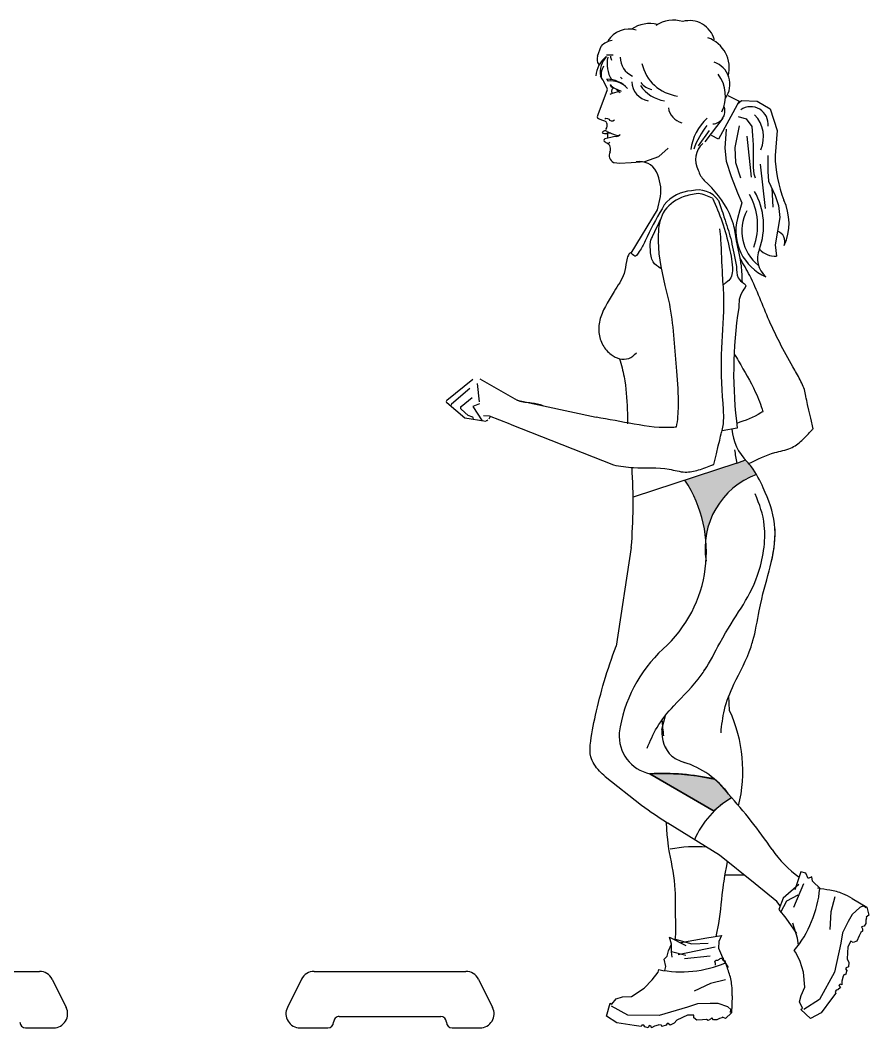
# Model space of a CAD drawing. Header units: millimetres. Extents: x 29224 to 62779, y 35576 to 54938.
# Drawn here: x 59423 to 60927, y 41927 to 43713 of the extents above; entities that cross this region are included whole.
import ezdxf

# ---------------------------------------------------------------- set-up
doc = ezdxf.new("R2010")
doc.units = ezdxf.units.MM

# ---------------------------------------------------------------- blocks, each defined once
blk = doc.blocks.new('A$C34B87151')
h = blk.add_hatch(color=256)
edge = h.paths.add_edge_path()
edge.add_spline(control_points=[(3776.030027343877, 980.7549556584199), (3773.247699924032, 985.5452054671114), (3767.971436717766, 993.6440907234428), (3761.821169420597, 1000.618583444353), (3759.122374485465, 1003.59279025063)], knot_values=[35.5795513084414, 35.5795513084414, 35.5795513084414, 35.5795513084414, 37.06808377312571, 38.1973034793221, 38.1973034793221, 38.1973034793221, 38.1973034793221], degree=3, periodic=0)
edge.add_arc((3823.393683092654, 1068.430161132208), 91.29450023365315, 222.5255192744995, 225.2512051981558, ccw=False)
edge.add_arc((3709.145145601578, 1111.870273868401), 115.1603958688485, 286.04387254060055, 294.06901917893197, ccw=False)
edge.add_line((3740.972407981739, 1001.195334762881), (3649.054472865697, 970.8263466572171))
edge.add_arc((3455.791388410595, 843.6755947061683), 231.3394335923432, 6.004629731503485, 33.34153205139842, ccw=False)
edge.add_arc((3823.912665168973, 850.0529647880103), 139.1968297868312, 110.12029423769471, 172.6436481325788, ccw=False)
blk.add_hatch(color=256).paths.add_polyline_path([(3587.073890168205, 450.450568324035), (3614.898931113756, 450.9035031678723), (3642.706785238101, 449.6089339515529), (3670.218880105982, 446.5941160909933), (3701.451180132091, 441.0347260561175), (3711.440533576519, 431.7541436944957), (3719.016737933256, 423.4604677192037), (3725.25528533895, 415.5878526598317), (3730.97237821923, 408.9713169422103), (3729.742634447743, 406.267914382006), (3719.680502693387, 399.81792861953), (3711.838587945313, 393.9651301572667), (3704.687360758879, 387.8942819872973), (3703.209424614659, 386.5417680795872), (3701.086527911, 384.0946314790854)])
for p, q in [((3494.195055063567, 1722.487917708313), (3500.521426677224, 1740.332707704125)), ((3521.886689926017, 1723.938804811762), (3510.212698028408, 1724.379504103177)), ((3513.379048130926, 1678.290610649703), (3510.669967295355, 1681.365680047275)), ((3511.472276608212, 1662.635014749212), (3494.843130117733, 1618.623601926338)), ((3511.355760505641, 1665.257607957195), (3505.344203640227, 1677.700794207944)), ((3724.968509575105, 1652.868016268207, -920.64125916678), (3745.001874376772, 1642.858890945754, -920.64125916678)), ((3745.001874376772, 1642.858890945754, -920.64125916678), (3708.692043625968, 1575.296994154654, -920.64125916678)), ((3494.843130117733, 1618.623601926338), (3493.39508921605, 1615.000973032984)), ((3493.39508921605, 1615.000973032984), (3494.119109666892, 1613.189658586249)), ((3494.119109666892, 1613.189658586249), (3495.929160793996, 1612.102869918301)), ((3495.929160793996, 1612.102869918301), (3498.101222146288, 1610.653818360959)), ((3498.101222146288, 1610.653818360959), (3509.323539133868, 1606.668926578212)), ((3506.866852848776, 1610.838592927634), (3509.038914201534, 1612.287644484975)), ((3509.038914201534, 1612.287644484975), (3511.572985779247, 1611.925381595582)), ((3511.572985779247, 1611.925381595582), (3514.46906758238, 1610.476330038357)), ((3514.46906758238, 1610.476330038357), (3515.555098258643, 1608.665015591621)), ((3515.555098258643, 1608.665015591621), (3518.451180062009, 1607.578226923557)), ((3518.451180062009, 1607.578226923557), (3521.347261865143, 1607.940489812951)), ((3521.347261865143, 1607.940489812951), (3524.243343668277, 1609.751804259569)), ((3684.799406883758, 1570.400016218853), (3716.895610279855, 1612.263208027427)), ((3743.748888943795, 1615.333495445047, -920.64125916678), (3757.521441473378, 1611.579923017496, -920.64125916678)), ((3757.521441473378, 1611.579923017496, -920.64125916678), (3767.539152598227, 1597.817225267027, -920.64125916678)), ((3691.928945347885, 1590.766448801463), (3672.78130894409, 1563.201500802614)), ((3722.464596155551, 1592.813264332675, -920.64125916678), (3719.96068273623, 1559.032315937184, -920.64125916678)), ((3745.001874376772, 1599.06881722746, -920.64125916678), (3737.490134119042, 1560.282704443867, -920.64125916678)), ((3767.539152598227, 1597.817225267027, -920.64125916678), (3768.792138031436, 1581.552547049439, -920.64125916678)), ((3708.692043625968, 1575.296994154654, -920.64125916678), (3696.170419082031, 1581.552547049439, -920.64125916678)), ((3758.774426906821, 1580.300955089006, -920.64125916678), (3766.286167164784, 1507.735097363671, -920.64125916678)), ((3768.792138031436, 1581.552547049439, -920.64125916678), (3770.043066017315, 1565.287868831969, -920.64125916678)), ((3514.993333367616, 1569.012797423369), (3516.138207570868, 1569.667598011401)), ((3602.536351124974, 1544.829983308526), (3619.38276933365, 1559.161119908989)), ((3719.96068273623, 1559.032315937184, -920.64125916678), (3722.464596155551, 1536.512084824812, -920.64125916678)), ((3737.490134119042, 1560.282704443867, -920.64125916678), (3738.74106210492, 1534.008900903595, -920.64125916678)), ((3770.043066017315, 1565.287868831969, -920.64125916678), (3770.043066017315, 1551.525171081616, -920.64125916678)), ((3577.7339579861, 1535.522594348608), (3602.536351124974, 1544.829983308526)), ((3722.464596155551, 1536.512084824812, -920.64125916678), (3731.229321846957, 1508.986689324222, -920.64125916678)), ((3770.043066017315, 1551.525171081616, -920.64125916678), (3770.043066017315, 1540.265657252479, -920.64125916678)), ((3770.043066017315, 1540.265657252479, -920.64125916678), (3770.043066017315, 1525.251367541692, -920.64125916678)), ((3523.595196746974, 1533.754171541157), (3532.779620422269, 1532.937208526382)), ((3532.779620422269, 1532.937208526382), (3553.964997894815, 1533.971362855365)), ((3553.964997894815, 1533.971362855365), (3577.7339579861, 1535.522594348608)), ((3738.74106210492, 1534.008900903595, -920.64125916678), (3747.505787796094, 1506.484708856988, -920.64125916678)), ((3770.043066017315, 1525.251367541692, -920.64125916678), (3771.296051450758, 1513.990650258456, -920.64125916678)), ((3731.229321846957, 1508.986689324222, -920.64125916678), (3742.497960957917, 1480.210905316715, -920.64125916678)), ((3771.296051450758, 1513.990650258456, -920.64125916678), (3773.799964870312, 1506.484708856988, -920.64125916678)), ((3600.356712374123, 1449.904862407559), (3605.904414070988, 1473.72656658358)), ((3698.052631020997, 1470.477754443964), (3683.339318380444, 1476.642850894561)), ((3742.497960957917, 1480.210905316715, -920.64125916678), (3750.009701215648, 1462.694635138694, -920.64125916678)), ((3553.869578755213, 1373.249304059274), (3600.356712374123, 1449.904862407559)), ((3746.252802363117, 1450.183529349124, -920.64125916678), (3742.039358982103, 1434.603757793397)), ((3750.009701215648, 1462.694635138694, -920.64125916678), (3746.252802363117, 1450.183529349124, -920.64125916678)), ((3227.064411559826, 1112.629424689767), (3272.884505012524, 1149.565308876532)), ((3285.509120439398, 1150.564187409436), (3351.75738335702, 1112.585494033025)), ((3267.539744409718, 1133.187229074385), (3235.17741712484, 1105.674787970805)), ((3267.539744409718, 1133.187229074385), (3235.17741712484, 1105.674787970805)), ((3280.881528863203, 1142.015764596254), (3284.296106287497, 1109.952949851016)), ((3258.999381870715, 1080.648311671182), (3227.008454172392, 1107.642943386301)), ((3252.299274048753, 1101.627480627933), (3272.093786846599, 1117.570236386578)), ((3252.299274048753, 1101.627480627933), (3272.093786846599, 1117.570236386578)), ((3351.75738335702, 1112.585494033025), (3491.533850762047, 1082.285904878947)), ((3264.601187636596, 1085.147548971312), (3252.126193772754, 1096.742949602274)), ((3284.700261527425, 1106.157940109224), (3273.165277938111, 1101.21585552449)), ((3273.165277938111, 1101.21585552449), (3289.619583251406, 1075.837595749843)), ((3296.232218797304, 1074.798689744282), (3258.999381870715, 1080.648311671182)), ((3271.251958979046, 1083.113595020455), (3264.601187636596, 1085.147548971312)), ((3302.346164380884, 1084.178648222434), (3291.800898349131, 1084.946580459677)), ((3303.404662331086, 1082.319262511875), (3301.376030059284, 1078.877303239155)), ((3339.122374478946, 1070.114418877718), (3302.346164380884, 1084.178648222434)), ((3339.122374478946, 1070.114418877718), (3522.189013795214, 997.826171004177)), ((3741.961907432633, 1062.691456952096), (3714.900110244038, 1058.399224829824)), ((3740.97240797522, 1001.195334760669), (3557.136537756523, 940.45735855362)), ((3554.011815624064, 851.5297699812436), (3527.327937596463, 676.6831384329926)), ((3728.320434854351, 562.3835685781305), (3726.890698010786, 588.2705771340625)), ((3608.186145892818, 528.5864384811939), (3614.516819126424, 553.7281157490434)), ((3613.213281660093, 498.7725060023004), (3615.209139332394, 497.5929355386979)), ((3587.073890168205, 450.450568324035), (3700.80188822349, 384.2602932295631, -740.738405563818)), ((3507.711312826243, 445.5546718589831), (3572.228331214734, 394.7170568202491)), ((3710.161302481763, 306.0210155860623), (3618.577638707575, 362.9619755980893)), ((3773.35988216869, 255.0642900009043), (3710.161302481763, 306.0210155860623)), ((3719.861925263875, 271.2884878146797), (3753.797461778609, 271.2884878146797)), ((3854.826571576283, 276.3754797711372), (3844.217936180052, 244.5737586170071)), ((3863.506238014423, 274.4480289378771), (3854.826571576283, 276.3754797711372)), ((3867.364175930838, 264.8111806363668), (3863.506238014423, 274.4480289378771)), ((3811.764988231458, 224.0802598109804), (3773.35988216869, 255.0642900009043)), ((3850.968980596852, 254.210606918401), (3823.000665387124, 230.1182832325212)), ((3842.289314158712, 213.7355599470538), (3859.648647034992, 256.1380577516611)), ((3874.114873410887, 267.7023568863151), (3867.364175930838, 264.8111806363668)), ((3875.079357890165, 259.9927564857862), (3874.114873410887, 267.7023568863151)), ((3889.154043006463, 246.6972855785498), (3875.079357890165, 259.9927564857862)), ((3829.751709803924, 225.2998590817078), (3850.004496117574, 235.9004327999064)), ((3817.666807878282, 216.127229493075), (3811.764988231458, 224.0802598109804)), ((3823.000665387124, 230.1182832325212), (3815.28548342803, 209.8808612130451)), ((3819.075852018766, 205.2193283747984), (3829.751709803924, 225.2998590817078)), ((3815.28548342803, 209.8808612130451), (3827.823087782817, 194.461660411871)), ((3827.823087782817, 194.461660411871), (3841.324829679434, 175.1879638090832)), ((3848.787323086741, 159.0910159982377), (3840.255444020717, 185.6877855870043)), ((3625.429489211863, 148.2829986671786), (3621.820305026122, 160.9055896628051)), ((3621.820305026122, 160.9055896628051), (3650.694125448106, 145.7585210546022)), ((3688.097388646551, 159.7235091086113), (3714.136734898188, 163.5784107751315)), ((3714.136734898188, 163.5784107751315), (3709.314659439478, 152.9778370570493)), ((3841.324829679434, 175.1879638090832), (3847.111389617421, 167.4783634084379)), ((3620.015886401743, 136.7422396774273), (3625.429489211863, 148.2829986671786)), ((3625.410407684496, 134.6676629384383), (3625.410407684496, 149.1229353905292)), ((3629.6713506081, 156.7869685610858), (3630.232483142972, 157.7962612076299)), ((3630.232483142972, 157.7962612076299), (3661.093557916101, 149.1229353905292)), ((3636.983180623021, 129.8492387877413), (3702.563615022678, 143.3407858232604)), ((3641.805256081498, 151.0503862239057), (3688.097388646551, 159.7235091086113)), ((3661.093557916101, 149.1229353905292), (3690.026357604875, 150.0866608072174)), ((3709.314659439478, 152.9778370570493), (3708.3501749602, 141.4135379222789)), ((3850.377135733826, 146.6824367659501), (3848.787323086741, 159.0910159982377)), ((3612.075542418504, 121.9555788054931), (3617.489492165376, 127.0047369631575)), ((3617.489492165376, 127.0047369631575), (3620.015886401743, 136.7422396774273)), ((3625.410407684496, 135.4791272133225), (3650.485269456622, 128.8855133711695)), ((3626.374545226558, 125.0306117046493), (3625.410407684496, 134.6676629384383)), ((3648.556300498298, 123.1033638037843), (3693.883948584538, 127.9217879545977)), ((3708.3501749602, 141.4135379222789), (3712.207765939864, 132.7402121051782)), ((3712.207765939864, 132.7402121051782), (3717.994325877618, 119.2484621373806)), ((3615.32391226686, 108.9721742090405), (3612.075542418504, 121.9555788054931)), ((3613.582841969779, 101.3613012152127), (3615.32391226686, 108.9721742090405)), ((3717.994325877618, 119.2484621373806), (3725.709507836713, 106.7206405184334)), ((1549.427081264308, 100.0433529661605), (2504.705721714286, 100.0433529661605)), ((2991.669940361273, 100.043352966044), (3260.768240923746, 100.043352966044)), ((2527.066401489297, 86.22369285366585), (2552.06640148953, 36.22369285354944)), ((2969.309260586262, 86.22369285354944), (2944.309260586262, 36.22369285343302)), ((3283.128920698757, 86.22369285366585), (3308.128920698757, 36.22369285354944)), ((3036.219090642626, 20.04335296592762), (3216.219090642626, 20.04335296592762)), ((2480.156571433166, 0.04335296604403993), (2529.705721714519, 0.04335296604403993)), ((2966.669940361273, 0.04335296604403993), (3016.219090642393, 0.04335296604403993)), ((3236.219090642626, 0.04335296604403993), (3285.768240923979, 0.04335296604403993))]:
    blk.add_line(p, q)
for points in [[(3742.48352977958, 1638.172993648994), (3749.520944609525, 1643.644625449284), (3777.2926205939, 1642.87274346951), (3800.433808464775, 1628.999028927028), (3812.778025869964, 1590.459652906015), (3808.918348048333, 1546.522863338898)], [(3795.80332034918, 1546.522863338898), (3795.80332034918, 1518.003552273927), (3797.350567289614, 1501.045189967925), (3808.918348048333, 1475.610526666591), (3815.090456750928, 1457.880282380582), (3817.402887632124, 1436.299268665454), (3808.918348048333, 1387.739827688514), (3811.23077892953, 1367.69681761969)], [(3782.693919003461, 1531.108264992909), (3791.178458587019, 1452.485748991101)], [(3803.134457668973, 1488.327858317258), (3805.06429657944, 1454.798514774149)], [(3587.073890168205, 450.450568324035), (3614.898931113756, 450.9035031678723), (3642.706785238101, 449.6089339515529), (3670.218880105982, 446.5941160909933), (3701.451180132091, 441.0347260561175)], [(3719.680502693387, 399.81792861953), (3711.838587945313, 393.9651301572667), (3704.687360758879, 387.8942819872973), (3703.209424614659, 386.5417680795872), (3701.086527911, 384.0946314790854), (3587.073890168205, 450.450568324035)], [(3701.451180132091, 441.0347260561175), (3711.440533576519, 431.7541436944957), (3719.016737933256, 423.4604677192037), (3725.25528533895, 415.5878526598317), (3730.972378216669, 408.9713169450042), (3730.97237821923, 408.9713169422103), (3729.742634447743, 406.267914382006), (3719.680502693387, 399.81792861953)], [(3915.073181558153, 232.3341116214506), (3907.608965202919, 205.9381766860242), (3906.18313096113, 174.0369594007134)], [(3945.427338448106, 229.3798488976536), (3971.329562199753, 213.9565903838593), (3975.147800294202, 199.7115076068658), (3970.230114874415, 196.19351151093), (3971.2342923947, 194.7898063858374), (3969.930447446866, 190.673972586832), (3969.630756883402, 185.1544171118512), (3966.921869506346, 180.0334268267834), (3962.405059543424, 178.9242775974199), (3963.710888095186, 175.6142964765531), (3963.61162998619, 171.2991718069752), (3960.801524031893, 169.2888883235501), (3957.892193652442, 162.9634819774292), (3953.879438191871, 153.7266413423567), (3947.255048763225, 151.109779500599), (3943.339534123414, 153.6138766483273), (3937.921748821376, 143.3719108226578), (3936.92349897766, 122.4981546369017), (3939.535156081416, 115.8781923945862), (3938.834590061088, 107.9497900528004), (3934.819874132038, 106.1387808888321), (3933.916904641068, 104.4317939567482), (3935.925259681637, 101.6243837066795), (3934.020083686322, 93.89525568423414), (3931.610853189122, 94.29381906738126), (3929.102398266536, 90.37725958829833), (3928.901965812067, 89.17282878254628), (3927.197222271454, 82.64813156573655), (3927.39964887801, 76.42673270715022), (3924.488324346705, 77.5271560251349), (3922.180312426513, 74.8150126069886), (3924.690750953261, 71.30575716654857), (3920.275125883505, 67.08589932889299), (3917.163379445425, 66.98187709700869), (3915.357440463718, 63.56790323284076), (3916.863712017876, 61.46233817314351), (3909.036673082723, 51.61891917950561), (3890.673697287202, 26.81110565209383), (3871.604217247324, 16.3523658384438), (3854.535204103435, 32.78950855609583), (3857.345310057266, 34.7997920396374), (3852.423670017612, 46.13345707891131), (3854.930141336037, 57.47583147809928), (3861.651794721591, 71.83364765388978), (3859.335860972977, 98.82479521093046), (3853.207616806249, 117.7835642338832), (3845.975958106093, 133.8308842238839), (3842.762993091004, 136.8375687937587)], [(3969.924486086689, 212.9514320911476), (3965.506900548688, 216.1574057245962), (3958.882511120275, 213.540543882722), (3945.635703278691, 200.8809739836361), (3938.61239886166, 188.4294338038526), (3928.479308474096, 168.4480399215463), (3925.472714137737, 150.3816792413927), (3914.444576087859, 98.99000745169906), (3887.756445079329, 50.18899028127635), (3860.056191586409, 32.49495266025042)], [(3732.847646487862, 56.70096609702887), (3731.55139723279, 26.58250271781435), (3720.820329261929, 16.46590716050559), (3715.39107485603, 19.12732088585472), (3714.631400381666, 17.57759340557823), (3710.38946157087, 16.77381816723937), (3705.387822743025, 14.42032796944113), (3699.594660408082, 14.37694037434267), (3696.476296021356, 17.82767765837343), (3694.181339300223, 15.10842465873429), (3690.335149471401, 13.1496043793959), (3687.232718382482, 14.67041222246917), (3680.284115028087, 14.2323709871489), (3670.248988339896, 13.38522067476151), (3664.803800636189, 17.97656384118454), (3665.151741744703, 22.61129084551794), (3653.565425054621, 22.52453193367546), (3634.714387390981, 13.50518721990375), (3630.124473948948, 8.066681220043392), (3622.811945102163, 4.923867463447095), (3619.313739488585, 7.599732868337014), (3617.382690696497, 7.585281188796216), (3615.863341747769, 4.485826228126825), (3608.155038376091, 2.498070033463591), (3607.363497306113, 4.808201435334922), (3602.725783970425, 5.159483758929127), (3601.570334971402, 4.764813840352872), (3595.017480598981, 3.171727564149478), (3589.63602608697, 0.04335296604403993), (3589.224326243377, 3.128356247172633), (3585.742053927606, 3.874292210988642), (3583.842871731598, -1.835081639001146e-05), (3578.033758535501, 1.886552294563444), (3576.466601713546, 4.576869378994161), (3572.604504129602, 4.547966019679734), (3571.464988428386, 2.2233666602624), (3559.087105125174, 4.446751671224774), (3528.538184163612, 8.850150376289093), (3510.28745447284, 20.67982379704335), (3516.665009045959, 43.50213016833732), (3519.767440134878, 41.98132232538046), (3527.412010314627, 51.68879628445575), (3538.58661918201, 54.86054219953803), (3554.414900225573, 55.75106382901868), (3577.080243558841, 70.5891165029825), (3590.865942725199, 84.97469254055613), (3601.565110577954, 98.95114322305744), (3602.688685002024, 103.2056557455435)], [(3721.054859224925, 84.82626924753276), (3694.275857979883, 78.88110320825217), (3665.513264514724, 65.00904911601538)], [(3730.000156145528, 27.34291916034272), (3730.727964023812, 32.75250552288344), (3725.282776320106, 37.34384868942288), (3707.85547185874, 43.00350302698644), (3693.562473061713, 43.28250691710127), (3671.165396368116, 42.72881217483518), (3653.833699673633, 36.80890614349482), (3603.357958538909, 22.14864301095804), (3547.737196458489, 22.50422585146589), (3519.023698958321, 38.50166540403006)]]:
    blk.add_lwpolyline(points)
for centre, radius, start, end in [((3550.160384121336, 1725.737665781948), 44.5784088896313, 73.44306625656401, 147.7998539570119), ((3586.827390418141, 1722.970894494989), 57.20372969468227, 76.10350323199968, 124.5039492715589), ((3628.802272464367, 1730.743039513087), 55.48017920129605, 72.87783387182635, 124.0681508482997), ((3657.196841883924, 1739.809892036799), 45.57903532744162, 14.80127893363497, 105.3437506250124), ((3671.06775606492, 1701.344845165346), 56.71355163292944, 345.5218357469789, 70.85816646051036), ((3524.646708588101, 1716.104555973863), 34.19111819682425, 98.1665677800044, 134.8781059144272), ((3538.209817866315, 1684.581980145966), 46.95173942879769, 127.529292949177, 176.7506420423204), ((3508.727456870241, 1716.980628612764), 15.54094384053437, 159.244985182093, 216.0259564633926), ((3538.891294617424, 1694.138590705777), 39.97489017864238, 135.7436202385588, 190.2490824174744), ((3561.856445455443, 1708.487055832484), 50.91714914417162, 166.3697161093309, 212.8834267916347), ((3594.141077325199, 1737.09403097591), 78.54570231560359, 190.8743270016327, 196.2421830659261), ((3571.065042526214, 1720.512245066893), 36.70271527223933, 179.6102694988693, 245.6338216434951), ((3531.284172138417, 1688.305014142614), 31.0054508713014, 148.2080942931819, 192.5473910172756), ((3645.496865945155, 1725.484521654398), 74.35272908397101, 192.3190822455874, 262.542260351774), ((3687.845087506794, 1672.594711098318), 41.09816844622299, 323.4187591711587, 71.85372961603034), ((3408.274802186745, 1623.890927257213), 110.9863526736071, 29.00154377805924, 34.67034343278897), ((3511.047908668159, 1633.160684978553), 48.20647663182137, 41.38437135166252, 90.44920659898408), ((3594.141077325199, 1737.09403097591), 78.54570231560359, 221.2821811273824, 224.4448329080661), ((3656.27955799269, 1651.702183760201), 64.66818328262363, 334.1424334225416, 36.76001870022625), ((3508.360758977462, 1663.810661681891), 3.326212211627646, 339.3015727408412, 25.78613491208594), ((3517.639995027319, 1639.461882554191), 39.06182015692388, 44.10968294293486, 96.2624076203608), ((3549.944407083545, 1707.302155293371), 48.77322390936635, 226.552218064542, 253.7158883357824), ((3527.18467368673, 1677.06952640399), 11.95973615431803, 205.6487196462915, 260.2739030220025), ((3525.118327430901, 1660.447105348539), 6.054225837119214, 115.8839996498745, 213.4773994802251), ((3544.057128694825, 1678.303655137621), 22.20775415168875, 220.035071590801, 244.6169153935132), ((3589.816676080445, 1678.067072435595), 35.07150231149788, 181.4803120419442, 260.7514531086325), ((3621.674436892601, 1704.688217499723), 61.95591605145182, 213.7916863318576, 261.9228952228364), ((3598.732496813624, 1697.606060183221), 35.47525731198022, 218.5245451544516, 256.8479174749129), ((3541.789538904777, 1592.520278419564), 67.27312602514026, 97.8917320810985, 112.7557862831721), ((3652.024945623227, 1636.061479512915), 32.75848650777869, 188.9891971771446, 254.8115864668244), ((3696.690804874044, 1625.498266968374), 23.32956535050022, 275.1904260602553, 16.20388661386535), ((3796.161682898164, 1591.473214226622), 88.22025966604147, 152.3923331418524, 158.5898661593322), ((3765.415215434026, 1601.423146667621), 31.33418985642771, 354.035153337208, 123.8106045756959), ((3747.987426177351, 1546.076388016423), 88.9576110127897, 131.9077249711726, 173.0668939714294), ((3732.599553397376, 1579.410443743422), 55.76907191298077, 335.7926916345625, 44.08029980991466), ((3507.656660977271, 1584.877334360928), 5.340012309340405, 47.6658931966033, 162.0315412146219), ((3500.832246980848, 1599.702167939009), 10.73565274634927, 317.375476414046, 28.06651777664034), ((3808.826292096855, 1505.397886037441), 153.2322621302892, 142.1093072236052, 160.127117282175), ((3508.16445937565, 1596.118643206391), 11.10236324249542, 239.7841790148773, 280.0580304910981), ((3508.210392088615, 1573.148759562253), 2.685311465397763, 112.5193624907044, 253.8599105793991), ((3544.93870871955, 1453.929626057819), 127.4220899788152, 97.68350877097163, 107.2362672644376), ((3515.306980633861, 1569.531577182548), 16.49746181225635, 81.04448408311755, 108.3858551929892), ((3539.200005727806, 1636.815953158271), 55.53546544103899, 239.7860895091717, 261.0028293480402), ((3501.029415255165, 1580.126514550495), 11.66643036805734, 345.4908629376974, 23.30625915360192), ((3527.354217618689, 1589.135237228438), 8.944357343151038, 273.5128151427045, 319.6864519725478), ((3531.361450339653, 1585.254685159969), 3.397993808916843, 255.5764959054385, 325.8769488732185), ((3512.161595670492, 1574.304237276745), 6.001505986670128, 218.4868508502622, 298.153661801534), ((3506.107250377754, 1558.048891209262), 11.23453610526617, 333.1808192184438, 65.96846253530673), ((3705.384994928943, 1539.088440913903), 37.4885670781879, 130.831986191939, 209.7331008915762), ((3528.911648526308, 1546.531669486511), 14.04032321426744, 154.45497657475, 242.0498026583497), ((4042.323844685205, 1550.683809625996), 233.4425825214734, 181.0213101825191, 200.9721679041648), ((3523.889902812414, 1537.067302388452), 3.326212211627646, 242.0498026583497, 264.9168654101392), ((3569.119744155774, 1502.666995975036), 32.93209946163037, 26.43123559811635, 101.1522393033646), ((3708.041407380006, 1528.707613734026), 36.15440505371639, 193.1285975252399, 227.1294426110416), ((3527.505157637861, 1483.018814551957), 78.948016324419, 353.2405698807055, 25.75679993547588), ((3537.53412046445, 1343.751487138412), 215.4039992854175, 27.6495317830428, 47.36094303829682), ((3665.391943051232, 1416.198292076318), 67.85390250205083, 93.78632890926602, 141.1594826757901), ((3672.090408424832, 1440.539818149489), 44.78208894666457, 35.60821691125771, 104.4560155347354), ((3673.045220655375, 1452.075469119671), 26.63690476190477, 67.26559234228634, 98.8267714405577), ((3665.395063141812, 1422.052613815955), 112.4942013226213, 340.0477518480478, 29.42085167006354), ((3665.395063141812, 1422.052613815955), 123.1489632273832, 340.0477518480478, 29.42085167006354), ((3739.021538925575, 1426.225505190167), 94.62303330394151, 335.4880037271442, 25.61381619759889), ((3827.461629362995, 1412.561753833863), 77.56549776127957, 152.3923331418524, 231.7926066645213), ((3827.461629362995, 1412.561753833863), 88.22025966604147, 165.531248439149, 246.8085548168918), ((3807.272217142148, 1393.830449733265), 19.11848751808141, 338.9645215309453, 72.06155192698337), ((3819.558153419508, 1363.521099183323), 41.8036110220286, 156.7398102324226, 230.0586045406985), ((3809.864918248248, 1407.211171497671), 39.53795313118139, 223.4309009534625, 271.9797086107407), ((4483.794017293942, 1161.17240683952), 748.3404149933292, 171.1570377420796, 187.5620098799281), ((3229.092831694972, 1110.113107503821), 3.232079891502914, 128.8725199501526, 229.8416083598339), ((3237.270865701357, 1103.212306806898), 3.232079891502914, 130.3691234001465, 229.8416083598339), ((3254.326635438701, 1099.110310347714), 3.232079891502914, 128.8484167284054, 227.092801813152), ((3271.201908037983, 1080.126760883104), 2.987253464376217, 321.0298008234442, 89.03997370189379), ((3296.890437492388, 1079.556552993097), 3.232079891502914, 261.0712907920164, 329.4856255559392), ((3823.393683092188, 1068.430161132674), 91.29450023366061, 184.5593739014067, 225.2512051988519), ((4429.031341778566, 1130.277184026862), 700.0622973684084, 188.6953167853322, 190.6253505053246), ((3709.145145602277, 1111.87027386875), 115.1603958688559, 286.0438725367983, 294.0690191784728), ((2547.945098812444, 931.3994594637406), 1009.232087269194, 355.4609187822655, 3.519041829011447), ((3455.791388410595, 843.6755947061683), 231.3394335923332, 311.8402521807786, 33.34153205131906), ((3823.912665168973, 850.0529647880103), 139.1968297868415, 110.1202942371982, 189.3413490133356), ((3777.009543586508, 489.8771168036255), 246.5357864840775, 132.6087278890822, 172.3020196463438), ((3495.305732153574, 455.3490898409727), 256.4219789981508, 346.1162460928714, 24.67151706127752), ((3600.606052163275, 517.239541140465), 68.14606590354701, 175.2345607335727, 258.5463098640673), ((3666.272219092571, 523.4054574892725), 58.31667397740306, 174.9029974000641, 225.7747167198704), ((3677.822052049902, 557.2120988570023), 91.88170888612456, 235.3619809496055, 253.8388794829573), ((3603.240072428001, 325.3066800374872), 151.7840647489524, 35.8030928014083, 73.18092356685887), ((3608.197919843005, 7.654067850286083), 443.3000851132568, 77.85646349354829, 92.7312791010626), ((3071.448044286793, -181.7716246882119), 885.4092670259863, 34.21562616672221, 42.29831032334013), ((4291.848005947642, 1395.361697453736), 1232.534856744846, 234.2779703255627, 236.8899740879779), ((3807.130192850236, 274.4679002430858, -920.64125916678), 152.8400403118881, 119.2738339500912, 157.4160107389086), ((3667.125153751796, 100.58935128335, -920.64125916678), 220.4189365908184, 84.6735614389322, 101.5082579233718), ((3961.84553756121, 423.6969443260095), 191.3450615440958, 214.2156261667222, 234.8784432179406), ((3685.965158796855, 265.9738230110015), 203.1298426932028, 320.5256619807437, 354.6214911318544), ((3898.233174610636, 152.7081789594013), 90.03240567388569, 58.38621193530899, 70.1778911945814), ((3642.030132145606, 302.48933176844), 203.1298426932028, 258.8325898049432, 292.9284189564833), ((2504.705721714286, 75.04335296616046), 25, 26.56505117707799, 90), ((2991.669940361273, 75.04335296604404), 25, 90, 153.434948822922), ((3260.768240923746, 75.04335296616046), 25, 26.56505117707799, 90), ((3642.965152233126, 61.8943559326799), 90.03240567388569, 356.6931397596103, 8.484819019304016), ((2529.705721714519, 25.04335296604404), 25, 270, 26.56505117698477), ((2966.669940361273, 25.04335296592762), 25, 153.4349488230152, 270), ((3285.768240923979, 25.04335296604404), 25, 270, 26.56505117698477), ((3036.219090642626, 10.04335296581121), 10, 90, 180.0000000001042), ((3216.219090642626, 10.04335296592762), 10, 2.08440831604393e-10, 90), ((2480.156571433166, 10.04335296604404), 10, 180, 270), ((3016.219090642393, 10.04335296592762), 10, 270, 0), ((3236.219090642626, 10.04335296592762), 10, 180, 270)]:
    blk.add_arc(centre, radius, start, end)
for points, knots in [([(3668.957852372419, 1478.396907449896), (3660.113670391947, 1477.02352395685), (3637.567195259486, 1472.526402656651), (3606.299802866517, 1447.836336048633), (3597.793891495545, 1388.154425729845), (3609.191408638129, 1332.621653864473), (3624.803128188694, 1271.902403254608), (3629.478759326259, 1220.826311708741), (3634.309896986684, 1162.414004652957), (3638.304383556344, 1110.538360791361), (3635.89960618339, 1077.088783423031), (3633.473958597038, 1064.746390292967)], [0.007130876796442578, 0.007130876796442578, 0.007130876796442578, 0.007130876796442578, 0.03224815904192073, 0.071818432080107, 0.1089952050513093, 0.194396449497402, 0.2311752255374583, 0.2853077402737914, 0.338359933086293, 0.3963208872584599, 0.4318332305300599, 0.4318332305300599, 0.4318332305300599, 0.4318332305300599]), ([(3698.052631020997, 1470.477754443964), (3704.106312022064, 1456.732101356691), (3716.538769567371, 1428.502624378852), (3727.486288486267, 1384.929027180151), (3734.621174524756, 1352.041982342103), (3732.022912295753, 1328.721515410543), (3723.732672066879, 1322.169696424702), (3718.999165675123, 1318.750999695701), (3717.628562273909, 1317.777228083891)], [0, 0, 0, 0, 1.689368989229583, 3.469460685923519, 5.034127261183684, 5.507845923771623, 5.970699949127217, 6.15999908427292, 6.15999908427292, 6.15999908427292, 6.15999908427292]), ([(3708.499020088449, 1466.613722482427), (3715.471891241832, 1446.85541948719), (3721.24576067178, 1426.807752230401), (3731.043581819147, 1400.353565425459), (3735.327140082358, 1372.273242933989), (3741.364958220845, 1351.396870245771), (3740.115935922819, 1330.296866323413), (3749.84270427491, 1321.835266651782), (3759.56311086913, 1316.46338028329), (3744.814577422556, 1299.622988309093), (3744.65425886678, 1285.857619014881), (3744.348833083859, 1276.212383634374)], [0, 0, 0, 0, 0.02267901265798112, 0.05874904228642383, 0.07917064632105736, 0.102140762069998, 0.1208443042946191, 0.1336015177176471, 0.1372103305127947, 0.1490242800600559, 0.1774497092892605, 0.1774497092892605, 0.1774497092892605, 0.1774497092892605]), ([(3605.831536713275, 1346.183669429702), (3600.800297715919, 1349.605731057782), (3589.237579237888, 1357.470262088777), (3587.891772897201, 1377.697535506995), (3587.052788917426, 1394.556964906245), (3591.249384097508, 1402.181787728179), (3605.631883140406, 1432.602999238028)], [0, 0, 0, 0, 0.642633357477585, 1.476890404334419, 2.113446903444085, 2.466109665507595, 2.466109665507595, 2.466109665507595, 2.466109665507595]), ([(3700.423815011964, 998.6977519036373), (3713.901130234342, 1055.412543109698), (3716.777391337775, 1063.287862134363), (3718.589689917615, 1080.983139527576), (3714.860565133844, 1130.339647856505), (3711.708299567443, 1201.298613524959), (3720.484112297636, 1277.092511917312), (3714.774538529324, 1341.136198988497), (3714.213806973523, 1382.548312062128), (3711.786928584086, 1409.797598213736), (3711.229667188585, 1416.054597036877)], [0.4491288558947835, 0.4491288558947835, 0.4491288558947835, 0.4491288558947835, 0.4504757324214066, 0.4729326705909654, 0.4979201169214709, 0.5903333622658711, 0.6721374980877517, 0.7116802994003513, 0.7710104940803832, 0.7886945583510704, 0.7886945583510704, 0.7886945583510704, 0.7886945583510704]), ([(3876.183375364853, 1061.957990972871), (3863.504885985036, 1118.856685810337), (3862.648046237169, 1127.196910826453), (3856.540472177076, 1143.903340943936), (3831.605110182179, 1186.660784836589), (3797.742646439685, 1249.0983147062), (3773.323592893066, 1318.732339712871), (3752.788402097518, 1353.806473559314), (3747.055327064343, 1363.842435874241)], [0.4491288558947835, 0.4491288558947835, 0.4491288558947835, 0.4491288558947835, 0.4504757324214066, 0.4729326705909654, 0.4979201169214709, 0.5903333622658711, 0.6721374980877517, 0.7046518800189393, 0.7046518800189393, 0.7046518800189393, 0.7046518800189393]), ([(3533.332613037652, 1186.127496728172), (3536.249270356013, 1175.421878947956), (3544.291799973682, 1145.90169927707), (3546.507584295687, 1106.816731500869), (3547.286953901857, 1078.996144421479), (3547.524777723462, 1070.646978227036)], [0, 0, 0, 0, 0.03118658683668666, 0.0859953779069916, 0.1095202917001087, 0.1095202917001087, 0.1095202917001087, 0.1095202917001087]), ([(3736.230862993267, 1195.270897192146), (3738.893864013939, 1190.767198816138), (3752.008854903965, 1168.54235090009), (3771.413759404313, 1135.377832516177), (3783.877222418305, 1104.243939890373), (3787.09258775691, 1092.083353550486)], [0.3236217764144585, 0.3236217764144585, 0.3236217764144585, 0.3236217764144585, 0.338359933086293, 0.3963208872584599, 0.4318332305300599, 0.4318332305300599, 0.4318332305300599, 0.4318332305300599]), ([(3397.711077918517, 1102.624031337524), (3391.115961672258, 1104.757298992794), (3376.892748378901, 1108.759033226488), (3359.844648811719, 1108.32451308841), (3352.556418665205, 1112.111476386046), (3351.75738335702, 1112.585494033025)], [0.6566073589763841, 0.6566073589763841, 0.6566073589763841, 0.6566073589763841, 0.6761852227503035, 0.6981353320278696, 0.7009331724036829, 0.7009331724036829, 0.7009331724036829, 0.7009331724036829]), ([(3787.09258775691, 1092.083353550486), (3785.996191069935, 1091.391171282819), (3771.620816473602, 1082.569808404973), (3755.809428611989, 1076.338812231399), (3740.850319369449, 1071.461546702623)], [0.4318332305298386, 0.4318332305298386, 0.4318332305298386, 0.4318332305298386, 0.4354939018439264, 0.4794732304131802, 0.4794732304131802, 0.4794732304131802, 0.4794732304131802]), ([(3633.473958597271, 1064.746390292967), (3632.185266904286, 1064.603296938898), (3607.45042306649, 1062.17544415834), (3559.405384645783, 1069.827208945724), (3514.037675387444, 1078.486994136787), (3491.533850762047, 1082.28590487883)], [0.4318332305298386, 0.4318332305298386, 0.4318332305298386, 0.4318332305298386, 0.4354939018439264, 0.5020347344915097, 0.5663180923635365, 0.5663180923635365, 0.5663180923635365, 0.5663180923635365]), ([(3762.237996505326, 1000.103110043761), (3777.441602241699, 1007.386856320394), (3800.853645818061, 1019.980703978996), (3835.797304184627, 1024.81134953416), (3857.357465348658, 1041.376680213456), (3869.159870521151, 1054.349454083094), (3875.675403706948, 1061.408312498555), (3876.183375364621, 1061.957990972754)], [0.3760436177485769, 0.3760436177485769, 0.3760436177485769, 0.3760436177485769, 0.423341435910967, 0.4504757324212381, 0.4729326705907276, 0.4979201169213008, 0.5000311923770089, 0.5000311923770089, 0.5000311923770089, 0.5000311923770089]), ([(3802.256142578539, 825.60957165734), (3807.739648316041, 847.8392550579374), (3812.811894451719, 897.0778519862433), (3793.323007440646, 947.0912080756025), (3773.559689278001, 987.3069309026105), (3761.821169420597, 1000.618583444353), (3759.122374485465, 1003.59279025063)], [20.46541170303364, 20.46541170303364, 20.46541170303364, 20.46541170303364, 26.65468551003182, 33.20101074039878, 37.06808377312571, 38.1973034793221, 38.1973034793221, 38.1973034793221, 38.1973034793221]), ([(3522.189013794981, 997.8261710040606), (3533.920895763891, 995.3792098351623), (3566.915756847462, 990.9786125075407), (3610.068311255876, 995.2717411974081), (3647.860460821292, 982.9496881562154), (3674.493628136101, 988.4200746813658), (3690.780421271207, 994.9262255474096), (3699.726625826661, 998.4255224595181), (3700.423815011731, 998.6977519035208)], [0.330150067607007, 0.330150067607007, 0.330150067607007, 0.330150067607007, 0.3637546630043285, 0.423341435910967, 0.4504757324212381, 0.4729326705907276, 0.4979201169213008, 0.5000311923770089, 0.5000311923770089, 0.5000311923770089, 0.5000311923770089]), ([(3684.634102324009, 634.8976829468374), (3693.11697998851, 647.5940577940419), (3718.583522923975, 699.0381919225547), (3747.399468616568, 740.2387636389685), (3783.228983244378, 803.0608423731392), (3796.430721638011, 885.3731736342525), (3781.607654905398, 927.9069710983531), (3773.528046610983, 946.4062085525002)], [0, 0, 0, 0, 4.30120768877123, 11.76875625128945, 18.49704897806118, 26.65468551003182, 32.35617987591453, 32.35617987591453, 32.35617987591453, 32.35617987591453]), ([(3769.707592260544, 686.6151021921178), (3774.032535716644, 701.2592823274535), (3783.054247335516, 757.9483682679347), (3798.31917134345, 805.8527306053657), (3808.814838058533, 853.5776404736898), (3809.14166844658, 881.0288463472025), (3809.109001933117, 884.3246700621312)], [0, 0, 0, 0, 4.30120768877123, 11.76875625128945, 18.49704897806118, 19.40480274836217, 19.40480274836217, 19.40480274836217, 19.40480274836217]), ([(3713.049329080604, 523.1468113100491), (3714.481144997742, 536.7260089666452), (3717.614527627578, 566.4426936036543), (3738.10561285376, 616.9291291823247), (3760.816050344598, 655.7740805892608), (3768.522891176617, 682.8046931359786), (3769.506186395403, 686.6537397483698)], [0, 0, 0, 0, 3.827156797231428, 8.375341052981065, 15.21839554611442, 16.34248656397558, 16.34248656397558, 16.34248656397558, 16.34248656397558]), ([(3507.711312826243, 445.5546718589831), (3504.128016998744, 448.4955218266332), (3493.473005867083, 458.8448501304592), (3480.305462247677, 477.0139276416376), (3481.340398296932, 512.688551209947), (3490.794830502229, 556.7061752052614), (3505.578446143758, 615.6033211684189), (3519.273239359478, 656.0537444140864), (3527.327937596463, 676.6831384329926)], [56.44745001467674, 56.44745001467674, 56.44745001467674, 56.44745001467674, 57.73970792381604, 60.52102341156868, 62.44939735356374, 67.50723037154098, 73.27922377384031, 79.50984639235585, 79.50984639235585, 79.50984639235585, 79.50984639235585]), ([(3581.941030629197, 495.6634416970992), (3587.344979550442, 508.2030605859691), (3599.170968827777, 535.644733460118), (3633.744404505691, 577.7569917301516), (3666.976037354427, 608.0943086688276), (3682.370192012269, 631.611736517596), (3684.453288438017, 634.9944482395294)], [0, 0, 0, 0, 3.827156797231428, 8.375341052981065, 15.21839554611442, 16.34248656397558, 16.34248656397558, 16.34248656397558, 16.34248656397558]), ([(3632.003317416864, 157.2985785203855), (3632.412610979038, 160.767866206319), (3633.796504075624, 173.5699910929761), (3631.633606754927, 202.7963224341729), (3633.874932189457, 250.7891306890742), (3624.241527467486, 297.5636948992833), (3618.47372761507, 328.1033242329358), (3616.275026171919, 364.4672692565582)], [13.50793688741983, 13.50793688741983, 13.50793688741983, 13.50793688741983, 14.49086280932742, 17.13523516321357, 21.72224855236786, 27.97516223317517, 30.48126440687907, 30.48126440687907, 30.48126440687907, 30.48126440687907]), ([(3704.810430482714, 162.1977314719334), (3706.080171264926, 169.836561533004), (3712.715353910797, 199.2959362215697), (3714.169544249293, 235.7528703250791), (3718.963171545169, 263.7064506460083), (3724.402400127598, 294.5384837261736)], [0.04319667345754204, 0.04319667345754204, 0.04319667345754204, 0.04319667345754204, 0.06501818437128518, 0.1292382006483869, 0.1447391876333723, 0.1447391876333723, 0.1447391876333723, 0.1447391876333723]), ([(3928.763249269439, 237.4061636625192), (3921.90460863708, 241.0940129180308), (3906.484095480511, 244.0694211768787), (3891.51157750444, 246.4278503729365), (3884.256036429419, 247.5431561077348)], [19.30115228144445, 19.30115228144445, 19.30115228144445, 19.30115228144445, 24.37530930447833, 29.1749762837, 29.1749762837, 29.1749762837, 29.1749762837]), ([(3703.12231171898, 110.9860680736238), (3703.397870381348, 113.4368801235323), (3702.400115697863, 115.4176961423), (3702.070079844896, 120.209324692456), (3708.068467242396, 119.445019398896), (3710.511659432654, 122.4872897454406), (3715.20130536145, 124.4906341462265), (3715.472808232516, 120.5289040461284), (3717.783062232644, 118.0565649664131), (3719.335982451434, 118.871173040905), (3719.831880654892, 119.1703486719271)], [0.1033862426706799, 0.1033862426706799, 0.1033862426706799, 0.1033862426706799, 0.884637914987934, 1.582882488467127, 2.584451426763793, 3.689005951601782, 4.373868699145189, 4.998319242056707, 5.743465059704266, 6.091626698687199, 6.091626698687199, 6.091626698687199, 6.091626698687199]), ([(3732.012152501833, 75.1783995406804), (3732.00667801917, 82.96564253695396), (3727.313961926135, 97.95309382114647), (3722.290482037919, 112.2535529962843), (3719.831880654892, 119.1703486719271)], [19.30115228144445, 19.30115228144445, 19.30115228144445, 19.30115228144445, 24.37530930447833, 29.1749762837, 29.1749762837, 29.1749762837, 29.1749762837])]:
    blk.add_open_spline(points, degree=3, knots=knots)
for points in [[(3612.540900697684, 1458.753190817857), (3582.119861138504, 1402.306453142977), (3572.818837488754, 1383.142456431138), (3566.17002335492, 1373.249888387239), (3560.052884553079, 1367.797060809295), (3552.699665465843, 1373.556400009045), (3548.954783457317, 1369.892855535458), (3545.28062358241, 1358.418165197676), (3541.055978474658, 1337.317210227215), (3523.521490211817, 1305.288445836246), (3509.512148546972, 1281.303817965752), (3498.936727442066, 1257.171407847629), (3496.66478123072, 1232.285061213268), (3503.630208718809, 1210.160994078229), (3518.396913566146, 1193.41092154252), (3533.166775785605, 1186.165712538605), (3549.463475977289, 1186.654071116085), (3562.980144390123, 1196.251069787621)], [(3750.928689067936, 1321.516485967637), (3749.218372367774, 1350.703633526304), (3740.470771890119, 1395.179148004005), (3734.984084387062, 1424.577549303845), (3728.339571535107, 1443.712293207493)]]:
    blk.add_spline(points, degree=3)
for points in [[(3611.833208212382, 517.7858730794032), (3610.466450169668, 527.2618654949692), (3609.570350173846, 536.7445485882563), (3608.818849342395, 546.2503220820436)], [(3717.868069778182, 122.6156079416032), (3717.304734990452, 122.9012899306472), (3716.741400202489, 123.1869719196911), (3716.180634782635, 123.4772037446601)]]:
    blk.add_open_spline(points, degree=3)

msp = doc.modelspace()

# ---------------------------------------------------------------- block references
msp.add_blockref('A$C34B87151', (56952.33126727778, 41926.96464473321))

doc.saveas('drawing.dxf')
